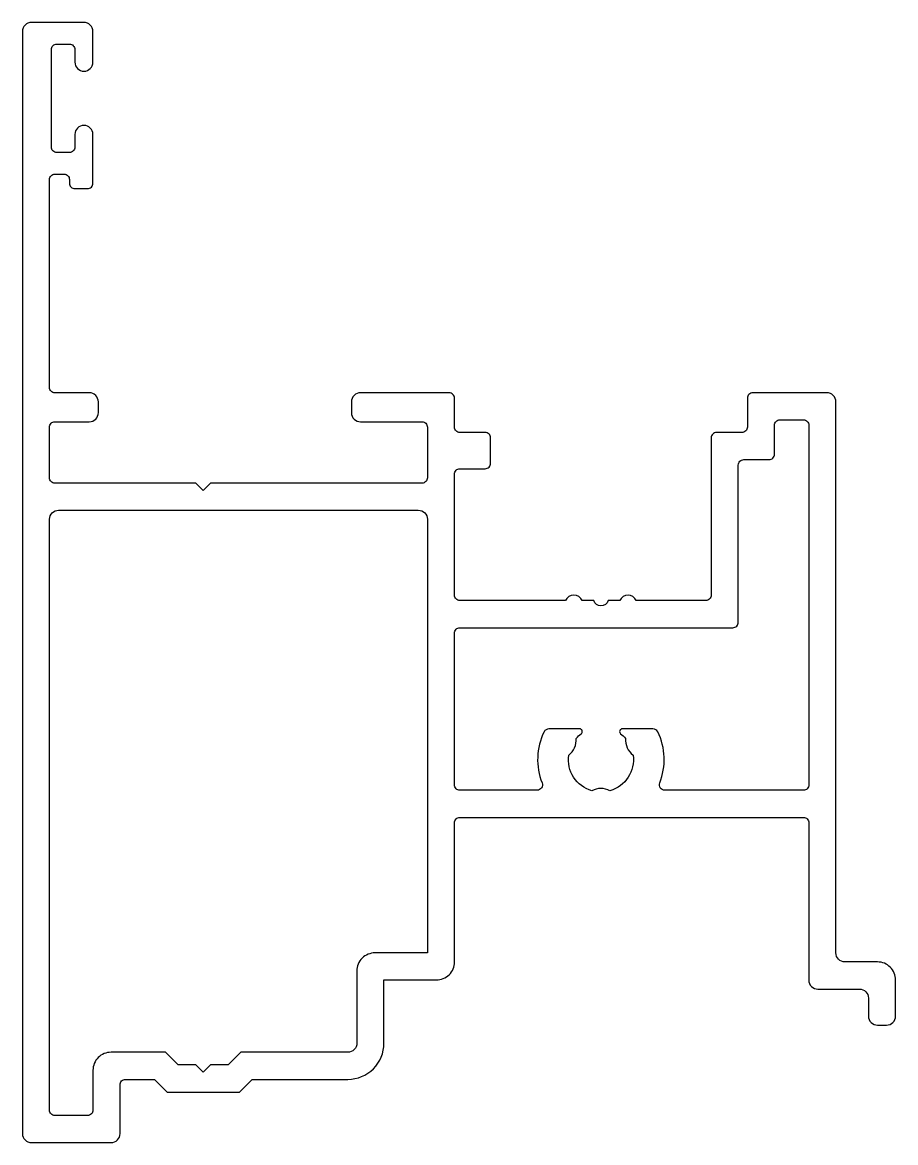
# Model space of a CAD drawing. Extents: x -45 to 3.3, y -41.5 to 20.5.
import ezdxf

# ---------------------------------------------------------------- set-up
doc = ezdxf.new("R2010")
doc.units = 0
doc.header["$MEASUREMENT"] = 0
doc.layers.get('0').update_dxf_attribs({"linetype": 'CONTINUOUS'})

msp = doc.modelspace()

# ---------------------------------------------------------------- linework, layer by layer
for points in [[(-0.003, -0.507, 0.414214), (-0.503, -0.007), (-4.603, -0.007, 0.414214), (-4.903, -0.307), (-4.903, -1.907, -0.414214), (-5.203, -2.207), (-6.603, -2.207, 0.414214), (-6.903, -2.507), (-6.903, -11.207, -0.414214), (-7.203, -11.507), (-11.045, -11.507, 0.654654), (-11.961, -11.507), (-12.603, -11.507, -0.75), (-13.403, -11.507), (-14.045, -11.507, 0.654654), (-14.961, -11.507), (-20.803, -11.507, -0.414214), (-21.103, -11.207), (-21.103, -4.507, -0.414214), (-20.803, -4.207), (-19.403, -4.207, 0.414214), (-19.103, -3.907), (-19.103, -2.507, 0.414214), (-19.403, -2.207), (-20.803, -2.207, -0.414214), (-21.103, -1.907), (-21.103, -0.307, 0.414214), (-21.403, -0.007), (-26.303, -0.007, 0.414214), (-26.803, -0.507), (-26.803, -1.107, 0.414214), (-26.303, -1.607), (-22.903, -1.607, -0.414214), (-22.603, -1.907), (-22.603, -4.707, -0.414214), (-22.903, -5.007), (-34.603, -5.007), (-35.003, -5.407), (-35.403, -5.007), (-43.203, -5.007, -0.414214), (-43.503, -4.707), (-43.503, -1.907, -0.414214), (-43.203, -1.607), (-41.303, -1.607, 0.414214), (-40.803, -1.107), (-40.803, -0.507, 0.414214), (-41.303, -0.007), (-43.203, -0.007, -0.414214), (-43.503, 0.293), (-43.503, 11.793, -0.414214), (-43.203, 12.093), (-42.703, 12.093, -0.414214), (-42.403, 11.793), (-42.403, 11.593, 0.414214), (-42.103, 11.293), (-41.403, 11.293, 0.414214), (-41.103, 11.593), (-41.103, 14.293, 1), (-42.103, 14.293), (-42.103, 13.593, -0.414214), (-42.403, 13.293), (-43.103, 13.293, -0.414214), (-43.403, 13.593), (-43.403, 18.993, -0.414214), (-43.103, 19.293), (-42.403, 19.293, -0.414214), (-42.103, 18.993), (-42.103, 18.293, 1), (-41.103, 18.293), (-41.103, 19.993, 0.414214), (-41.603, 20.493), (-44.503, 20.493, 0.414214), (-45.003, 19.993), (-45.003, -41.007, 0.414214), (-44.503, -41.507), (-40.103, -41.507, 0.414214), (-39.603, -41.007), (-39.603, -38.307, -0.414214), (-39.303, -38.007), (-37.703, -38.007), (-37.003, -38.707), (-33.003, -38.707), (-32.303, -38.007), (-27.003, -38.007, 0.414214), (-25.003, -36.007), (-25.003, -32.507), (-22.103, -32.507, 0.414214), (-21.103, -31.507), (-21.103, -23.807, -0.414214), (-20.803, -23.507), (-1.803, -23.507, -0.414214), (-1.503, -23.807), (-1.503, -32.507, 0.414214), (-1.003, -33.007), (1.297, -33.007, -0.414214), (1.797, -33.507), (1.797, -34.507, 0.414214), (2.297, -35.007), (2.797, -35.007, 0.414214), (3.297, -34.507), (3.297, -32.507, 0.414214), (2.297, -31.507), (0.497, -31.507, -0.414214), (-0.003, -31.007)], [(-5.703, -13.007, 0.414214), (-5.403, -12.707), (-5.403, -4.007, -0.414214), (-5.103, -3.707), (-3.703, -3.707, 0.414214), (-3.403, -3.407), (-3.403, -1.807, -0.414214), (-3.103, -1.507), (-1.803, -1.507, -0.414214), (-1.503, -1.807), (-1.503, -21.707, -0.414214), (-1.803, -22.007), (-9.47, -22.007, -0.529575), (-9.749, -21.596, 0.210563), (-9.856, -18.776, 0.287008), (-10.126, -18.607), (-11.82, -18.607, 0.717536), (-11.911, -18.876, -0.052746), (-11.636, -19.136, 0.262227), (-11.22, -20.06, -0.372622), (-12.503, -22.036, 0.258323), (-13.503, -22.036, -0.372622), (-14.786, -20.06, 0.262227), (-14.371, -19.136, -0.052746), (-14.095, -18.876, 0.717536), (-14.186, -18.607), (-15.881, -18.607, 0.287008), (-16.15, -18.776, 0.210563), (-16.257, -21.596, -0.529575), (-16.536, -22.007), (-20.803, -22.007, -0.414214), (-21.103, -21.707), (-21.103, -13.307, -0.414214), (-20.803, -13.007)], [(-22.603, -31.007), (-25.503, -31.007, 0.414214), (-26.503, -32.007), (-26.503, -36.007, -0.414214), (-27.003, -36.507), (-32.924, -36.507), (-33.624, -37.207), (-34.603, -37.207), (-35.003, -37.607), (-35.403, -37.207), (-36.382, -37.207), (-37.082, -36.507), (-40.103, -36.507, 0.414214), (-41.103, -37.507), (-41.103, -39.707, -0.414214), (-41.403, -40.007), (-43.203, -40.007, -0.414214), (-43.503, -39.707), (-43.503, -7.007, -0.414214), (-43.003, -6.507), (-23.103, -6.507, -0.414214), (-22.603, -7.007)]]:
    msp.add_lwpolyline(points, format="xyb", close=True)

doc.saveas('drawing.dxf')
